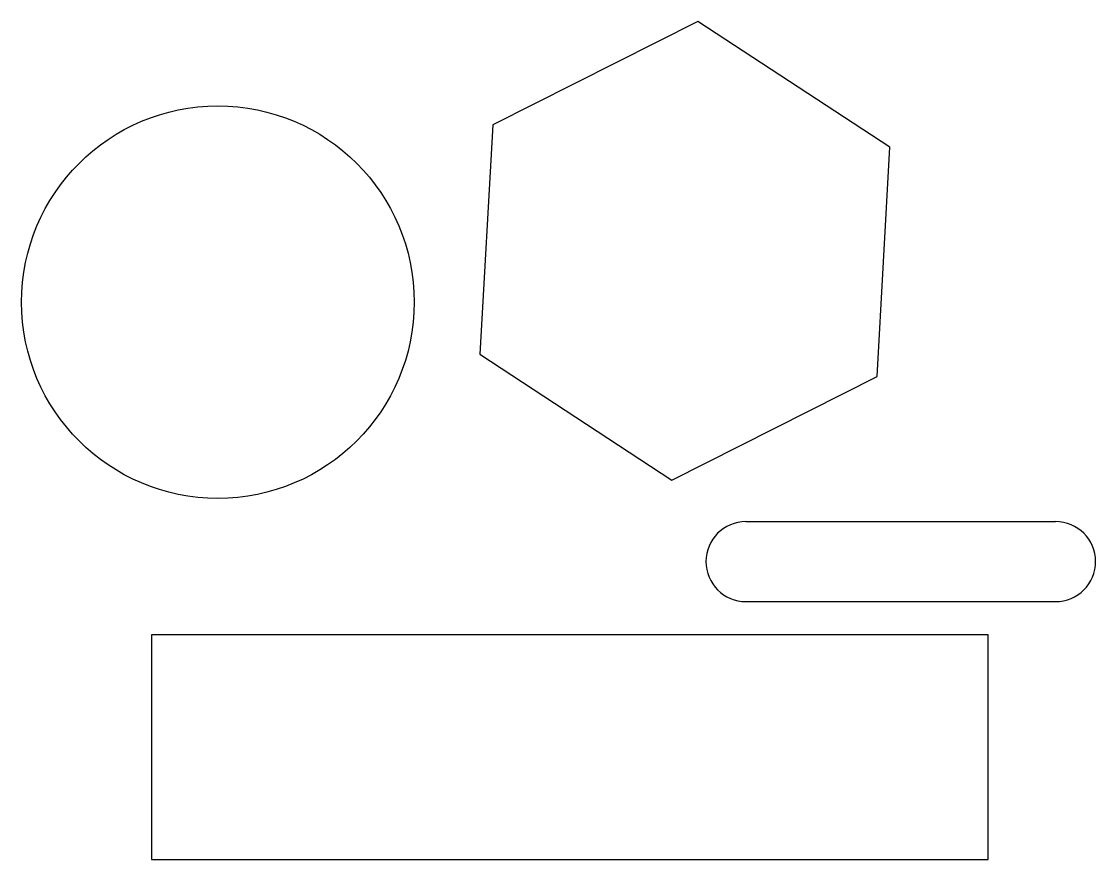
# Model space of a CAD drawing. Header units: millimetres. Extents: x 15 to 132, y 5 to 96.
import ezdxf

# ---------------------------------------------------------------- set-up
doc = ezdxf.new("R2010")
doc.units = ezdxf.units.MM
doc.layers.add('Sketch', color=7, linetype='CONTINUOUS')

msp = doc.modelspace()

# ---------------------------------------------------------------- linework, layer by layer
at = {"layer": 'Sketch'}
for p, q in [((88.71, 95.97), (66.46, 84.74)), ((109.56, 82.32), (88.71, 95.97)), ((66.46, 84.74), (65.05, 59.86)), ((108.16, 57.43), (109.56, 82.32)), ((65.05, 59.86), (85.91, 46.2)), ((85.91, 46.2), (108.16, 57.43)), ((93.93, 41.69), (127.52, 41.69)), ((93.93, 33.01), (127.52, 33.01)), ((29.45, 29.39), (29.45, 5.01)), ((120.2, 29.39), (29.45, 29.39)), ((120.2, 5.01), (120.2, 29.39)), ((29.45, 5.01), (120.2, 5.01))]:
    msp.add_line(p, q, dxfattribs=at)
msp.add_circle((36.65, 65.51), 21.3, dxfattribs=at)
for centre, start, end in [((93.93, 37.35), 90, -90), ((127.52, 37.35), -90, 90)]:
    msp.add_arc(centre, 4.34, start, end, dxfattribs=at)

doc.saveas('drawing.dxf')
